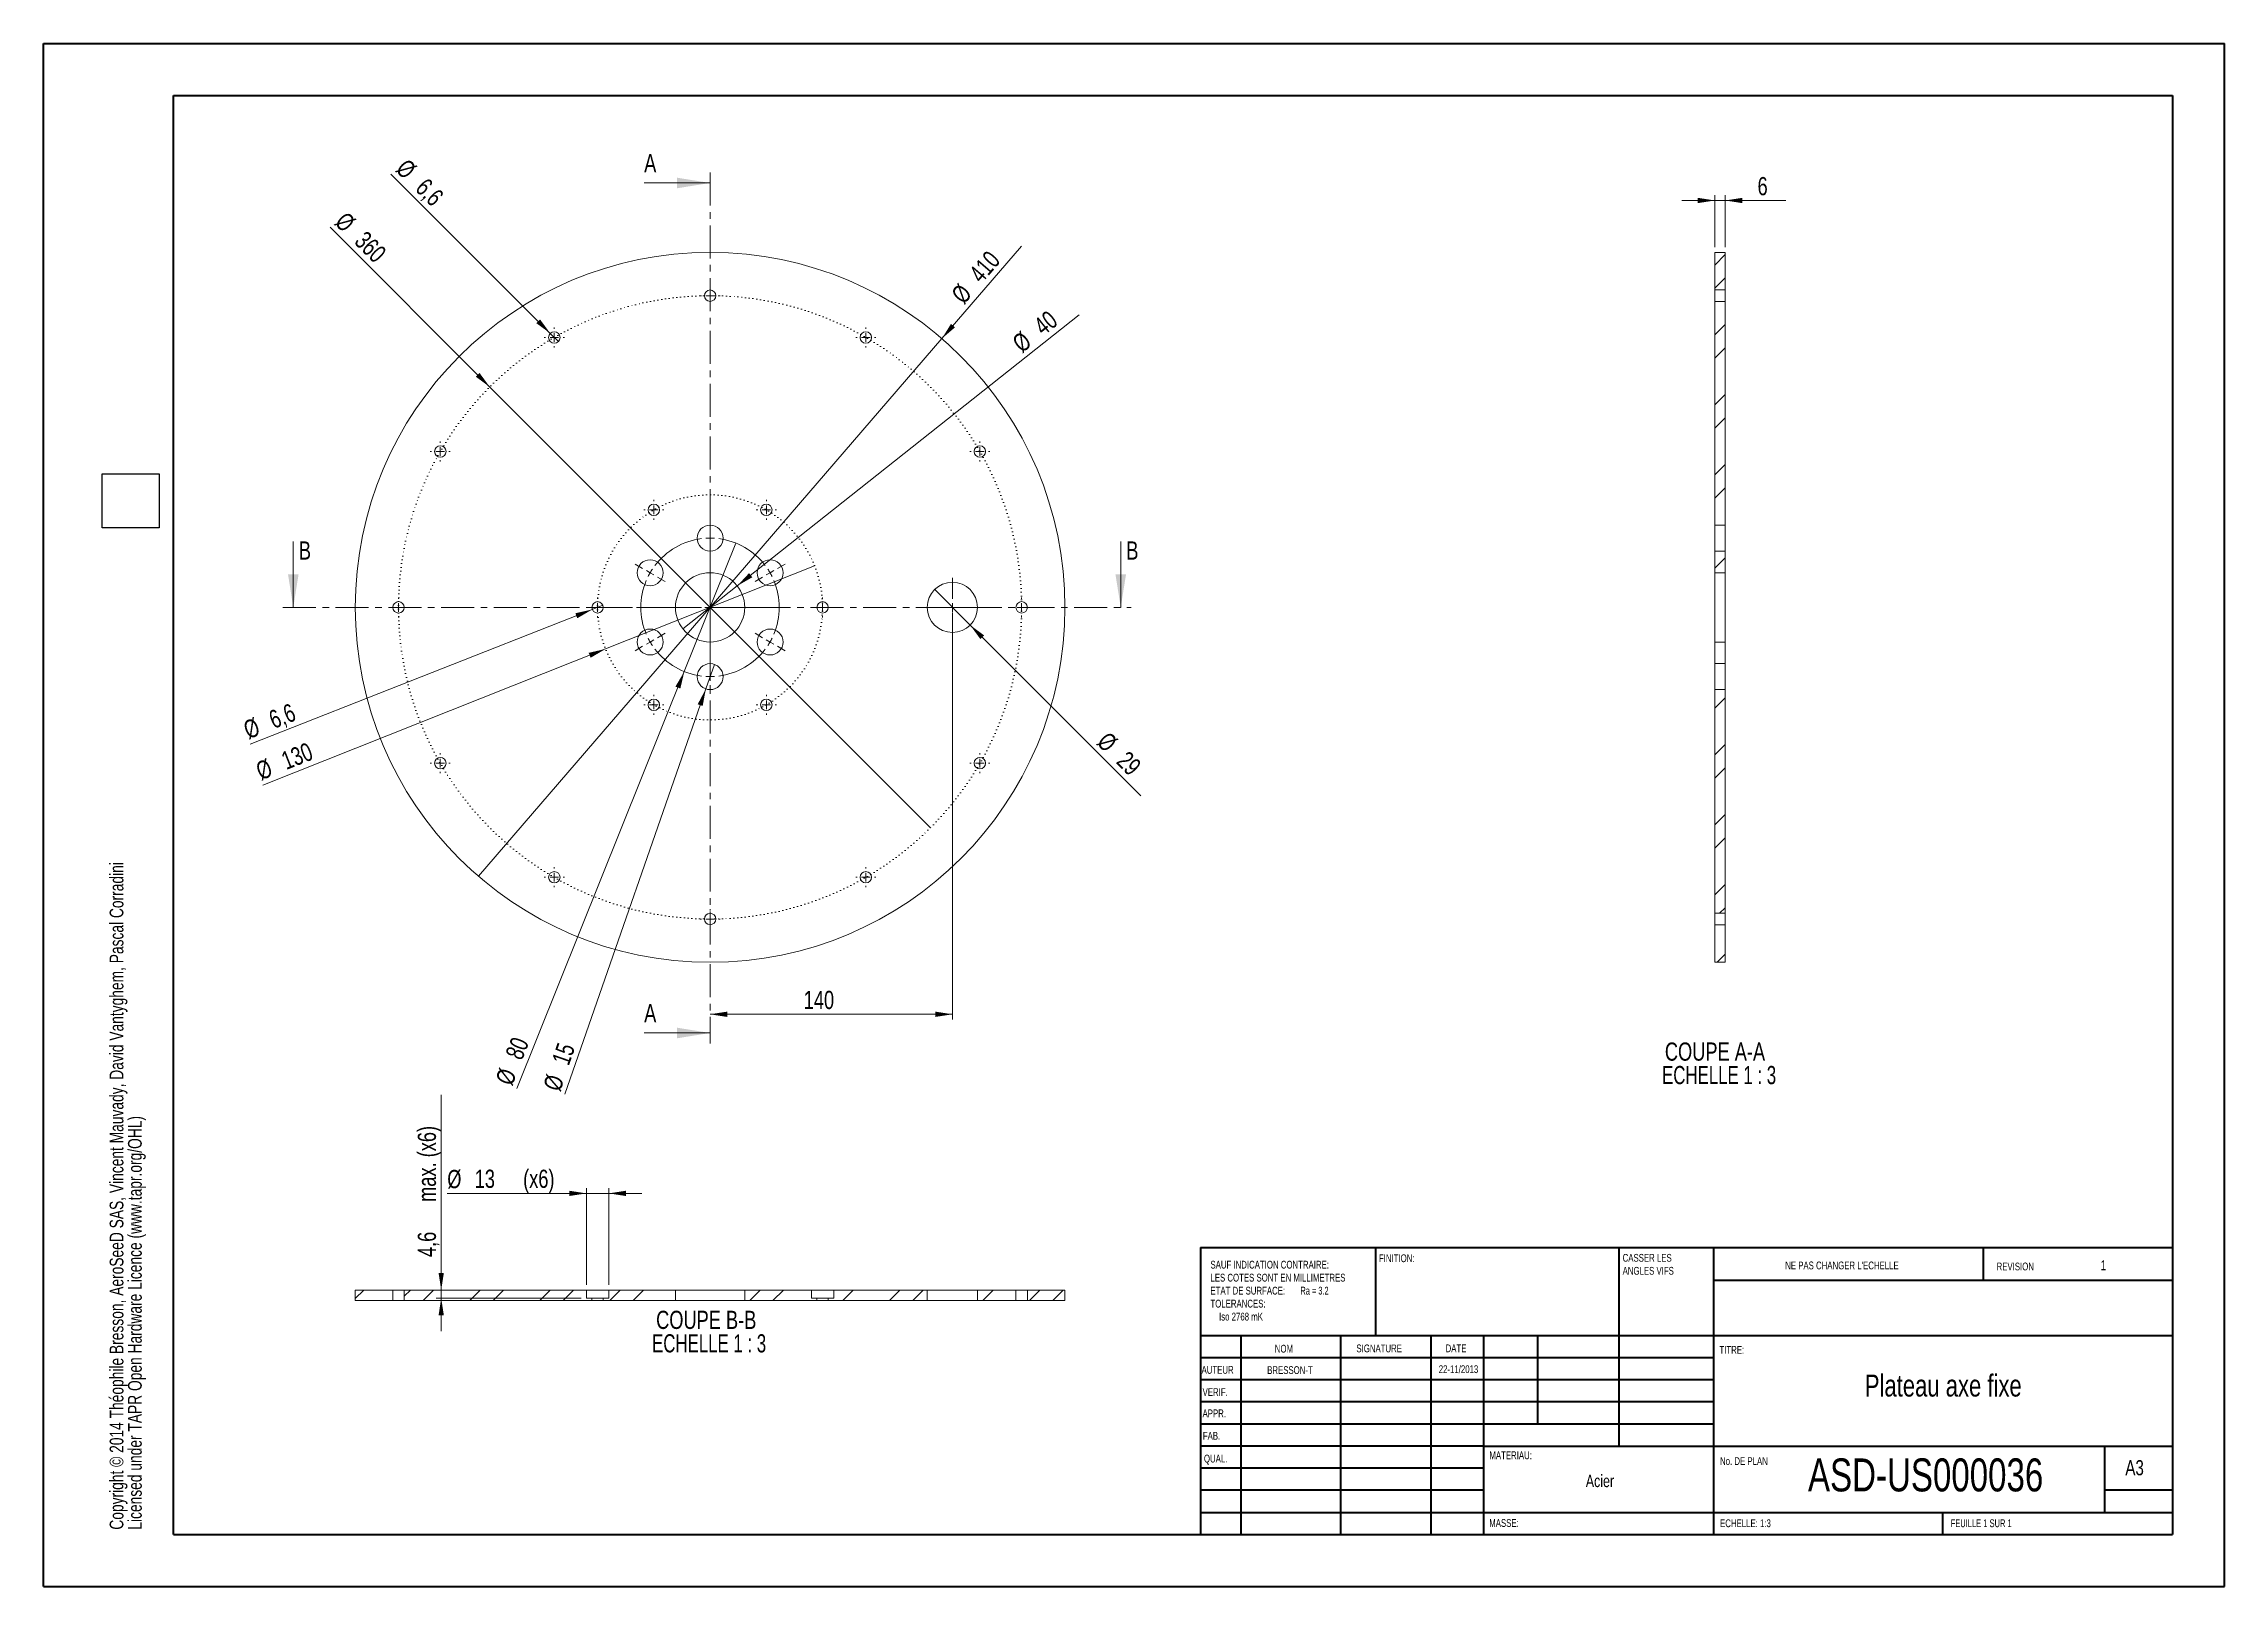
# Model space of a CAD drawing. Header units: millimetres. Extents: x 0 to 420, y 0 to 297.
import ezdxf

# ---------------------------------------------------------------- set-up
doc = ezdxf.new("R2010")
doc.units = ezdxf.units.MM
for name, pattern in [('CENTER', [10.16, 6.35, -1.27, 1.27, -1.27]), ('CENTERX2', [20.32, 12.7, -2.54, 2.54, -2.54]), ('DOT2', [0.635, 0, -0.635])]:
    doc.linetypes.add(name, pattern=pattern)
doc.styles.add('SLDTEXTSTYLE0', font='TXT', dxfattribs={"width": 0.75})
doc.styles.add('SLDTEXTSTYLE1', font='TXT', dxfattribs={"width": 0.7})
doc.styles.add('SLDTEXTSTYLE2', font='TXT', dxfattribs={"width": 0.6875})
doc.styles.add('SLDTEXTSTYLE3', font='TXT', dxfattribs={"width": 0.692308})
doc.dimstyles.new('SLDDIMSTYLE0', dxfattribs={"dimtxt": 3.5, "dimasz": 3.302, "dimexe": 0, "dimexo": 0.0625, "dimgap": 0.875, "dimtad": 1, "dimlfac": 3, "dimrnd": 1e-09, "dimzin": 12, "dimdsep": 46, "dimtxsty": 'SLDTEXTSTYLE0', "dimsah": 1, "dimcen": 0.09, "dimadec": 0, "dimazin": 3, "dimtfac": 1, "dimtofl": 0, "dimtmove": 0, "dimatfit": 3, "dimfxl": 1, "dimfrac": 2, "dimtolj": 1, "dimtzin": 12, "dimarcsym": 0})
doc.dimstyles.new('SLDDIMSTYLE1', dxfattribs={"dimtxt": 3.5, "dimasz": 3.302, "dimexe": 0, "dimexo": 0.0625, "dimgap": 0.875, "dimtad": 1, "dimlfac": 3, "dimrnd": 1e-09, "dimzin": 12, "dimdsep": 46, "dimtxsty": 'SLDTEXTSTYLE0', "dimblk1": 'NONE', "dimsah": 1, "dimcen": 0, "dimadec": 0, "dimazin": 3, "dimtfac": 1, "dimtmove": 0, "dimatfit": 3, "dimldrblk": 'NONE', "dimfxl": 1, "dimfrac": 2, "dimtolj": 1, "dimtzin": 12, "dimarcsym": 0})
doc.dimstyles.new('SLDDIMSTYLE2', dxfattribs={"dimtxt": 3.5, "dimasz": 3.302, "dimexe": 0, "dimexo": 0.0625, "dimgap": 0.875, "dimtad": 1, "dimlfac": 3, "dimrnd": 1e-09, "dimzin": 12, "dimdsep": 46, "dimtxsty": 'SLDTEXTSTYLE0', "dimblk1": 'NONE', "dimsah": 1, "dimcen": 0, "dimadec": 0, "dimazin": 3, "dimtfac": 1, "dimtmove": 0, "dimatfit": 3, "dimldrblk": 'NONE', "dimfxl": 1, "dimfrac": 2, "dimtolj": 1, "dimtzin": 12, "dimarcsym": 0})
doc.dimstyles.new('SLDDIMSTYLE3', dxfattribs={"dimtxt": 3.5, "dimasz": 3.302, "dimexe": 0, "dimexo": 0.0625, "dimgap": 0.875, "dimtad": 1, "dimlfac": 3, "dimrnd": 1e-09, "dimzin": 12, "dimdsep": 46, "dimtxsty": 'SLDTEXTSTYLE0', "dimsah": 1, "dimcen": 0.09, "dimadec": 0, "dimazin": 3, "dimtfac": 1, "dimtmove": 0, "dimatfit": 0, "dimfxl": 1, "dimfrac": 2, "dimtolj": 1, "dimtzin": 12, "dimarcsym": 0})
doc.dimstyles.new('SLDDIMSTYLE4', dxfattribs={"dimtxt": 3.5, "dimasz": 3.302, "dimexe": 0, "dimexo": 0.0625, "dimgap": 0.875, "dimtad": 1, "dimlfac": 3, "dimrnd": 1e-09, "dimzin": 12, "dimdsep": 46, "dimtxsty": 'SLDTEXTSTYLE0', "dimsah": 1, "dimcen": 0.09, "dimadec": 0, "dimazin": 3, "dimtfac": 1, "dimtmove": 0, "dimatfit": 0, "dimfxl": 1, "dimfrac": 2, "dimtolj": 1, "dimtzin": 12, "dimarcsym": 0})
picture_1 = doc.add_image_def('image1.bmp', size_in_pixel=(400, 420))

# ---------------------------------------------------------------- blocks, each defined once
blk = doc.blocks.new('SW_NOTE_0')
at = {"color": 0, "linetype": 'Continuous', "lineweight": 0, "char_height": 2.6458, "attachment_point": 1, "rotation": 90, "style": 'SLDTEXTSTYLE0'}
for s, insert in [('Copyright © 2014 Théophile Bresson, AeroSeeD SAS, Vincent Mauvady, David Vantyghem, Pascal Corradini', (-3.41, 0)), ('Licensed under TAPR Open Hardware Licence (www.tapr.org/OHL)', (0.12, 0))]:
    blk.add_mtext(s, dxfattribs=dict(at, insert=insert))
blk = doc.blocks.new('SW_NOTE_1')
at = {"color": 0, "linetype": 'Continuous', "lineweight": 0, "char_height": 1.5, "attachment_point": 1, "style": 'SLDTEXTSTYLE0'}
for s, insert in [('CASSER LES', (0, 1.93)), ('ANGLES VIFS', (0, -0.57))]:
    blk.add_mtext(s, dxfattribs=dict(at, insert=insert))
blk = doc.blocks.new('SW_NOTE_2')
at = {"color": 0, "linetype": 'Continuous', "lineweight": 0, "char_height": 1.5, "attachment_point": 1}
for s, insert, style in [('SAUF INDICATION CONTRAIRE:', (0, 1.93), 'SLDTEXTSTYLE0'), ('LES COTES SONT EN MILLIMETRES', (0, -0.57), 'SLDTEXTSTYLE0'), ('ETAT DE SURFACE:', (0, -3.07), 'SLDTEXTSTYLE0'), ('Ra = 3.2', (17.33, -3.07), 'SLDTEXTSTYLE2'), ('TOLERANCES:', (0, -5.57), 'SLDTEXTSTYLE0'), ('Iso 2768 mK', (1.66, -8.07), 'SLDTEXTSTYLE0')]:
    blk.add_mtext(s, dxfattribs=dict(at, insert=insert, style=style))
blk = doc.blocks.new('*D4')
at = {"color": 7, "linetype": 'Continuous', "lineweight": 0}
for p, q in [((175.11, 187.69), (175.11, 109.35)), ((175.11, 110.35), (128.44, 110.35))]:
    blk.add_line(p, q, dxfattribs=at)
for points in [[(128.44, 110.35), (131.74, 109.84), (131.74, 110.86)], [(175.11, 110.35), (171.8, 110.86), (171.8, 109.84)]]:
    blk.add_solid(points, dxfattribs=at)
at = {"color": 7, "linetype": 'Continuous', "lineweight": 0, "insert": (146.47, 114.86, 0.03), "char_height": 3.5, "attachment_point": 1, "style": 'SLDTEXTSTYLE0'}
blk.add_mtext('140', dxfattribs=at)
blk = doc.blocks.new('*D6')
at = {"color": 7, "linetype": 'Continuous', "lineweight": 0}
for q in [(55.24, 261.88), (170.87, 146.26)]:
    blk.add_line((86.01, 231.11), q, dxfattribs=at)
blk.add_solid([(86.01, 231.11), (84.04, 233.81), (83.32, 233.09)], dxfattribs=at)
at = {"color": 7, "linetype": 'Continuous', "lineweight": 0, "char_height": 3.5, "attachment_point": 1, "rotation": 315, "style": 'SLDTEXTSTYLE0'}
for s, insert in [('%%c', (58.43, 265.07, 0.03)), ('360', (62.2, 261.38, 0.03))]:
    blk.add_mtext(s, dxfattribs=dict(at, insert=insert))
blk = doc.blocks.new('_NONE')
blk = doc.blocks.new('*D7')
at = {"color": 7, "linetype": 'Continuous', "lineweight": 0}
for q in [(148.57, 196.69), (42.29, 154.43)]:
    blk.add_line((108.31, 180.68), q, dxfattribs=at)
blk.add_solid([(108.31, 180.68), (105.05, 179.93), (105.43, 178.99)], dxfattribs=at)
at = {"color": 7, "linetype": 'Continuous', "lineweight": 0, "char_height": 3.5, "attachment_point": 1, "rotation": 21.6871, "style": 'SLDTEXTSTYLE0'}
for s, insert in [('%%c', (40.63, 158.62, 0.03)), ('130', (45.51, 160.62, 0.03))]:
    blk.add_mtext(s, dxfattribs=dict(at, insert=insert))
blk = doc.blocks.new('*D8')
at = {"color": 7, "linetype": 'Continuous', "lineweight": 0}
for q in [(199.54, 245.02), (123.21, 184.55)]:
    blk.add_line((133.66, 192.83), q, dxfattribs=at)
blk.add_solid([(133.66, 192.83), (136.57, 194.48), (135.94, 195.27)], dxfattribs=at)
at = {"color": 7, "linetype": 'Continuous', "lineweight": 0, "char_height": 3.5, "attachment_point": 1, "rotation": 38.3878, "style": 'SLDTEXTSTYLE0'}
for s, insert in [('40', (190.43, 243.62, -0.97)), ('%%c', (186.32, 240.3, -0.97))]:
    blk.add_mtext(s, dxfattribs=dict(at, insert=insert))
blk = doc.blocks.new('*D9')
at = {"color": 7, "linetype": 'Continuous', "lineweight": 0}
for q in [(188.43, 258.24), (83.81, 136.94)]:
    blk.add_line((173.07, 240.43), q, dxfattribs=at)
blk.add_solid([(173.07, 240.43), (175.61, 242.6), (174.84, 243.27)], dxfattribs=at)
at = {"color": 7, "linetype": 'Continuous', "lineweight": 0, "char_height": 3.5, "attachment_point": 1, "rotation": 49.225, "style": 'SLDTEXTSTYLE0'}
for s, insert in [('410', (178.05, 253.19, -0.97)), ('%%c', (174.64, 249.16, -0.97))]:
    blk.add_mtext(s, dxfattribs=dict(at, insert=insert))
blk = doc.blocks.new('*D10')
at = {"color": 7, "linetype": 'Continuous', "lineweight": 0}
for q in [(171.69, 192.1), (211.41, 152.38)]:
    blk.add_line((178.52, 185.27), q, dxfattribs=at)
blk.add_solid([(178.52, 185.27), (180.5, 182.57), (181.22, 183.29)], dxfattribs=at)
at = {"color": 7, "linetype": 'Continuous', "lineweight": 0, "char_height": 3.5, "attachment_point": 1, "rotation": 315, "style": 'SLDTEXTSTYLE0'}
for s, insert in [('%%c', (205.2, 164.97, -0.97)), ('29', (208.97, 161.27, -0.97))]:
    blk.add_mtext(s, dxfattribs=dict(at, insert=insert))
blk = doc.blocks.new('*D11')
at = {"color": 7, "linetype": 'Continuous', "lineweight": 0}
for q in [(66.98, 272.1), (99.22, 239.87)]:
    blk.add_line((97.66, 241.43), q, dxfattribs=at)
blk.add_solid([(97.66, 241.43), (95.69, 244.12), (94.97, 243.4)], dxfattribs=at)
at = {"color": 7, "linetype": 'Continuous', "lineweight": 0, "char_height": 3.5, "attachment_point": 1, "rotation": 315, "style": 'SLDTEXTSTYLE0'}
for s, insert in [('%%c', (70.17, 275.29, -0.97)), ('6,6', (73.94, 271.59, -0.97))]:
    blk.add_mtext(s, dxfattribs=dict(at, insert=insert))
blk = doc.blocks.new('*D12')
at = {"color": 7, "linetype": 'Continuous', "lineweight": 0}
for q in [(107.8, 189.09), (39.88, 162.34)]:
    blk.add_line((105.75, 188.28), q, dxfattribs=at)
blk.add_solid([(105.75, 188.28), (102.49, 187.55), (102.86, 186.6)], dxfattribs=at)
at = {"color": 7, "linetype": 'Continuous', "lineweight": 0, "char_height": 3.5, "attachment_point": 1, "rotation": 21.4994, "style": 'SLDTEXTSTYLE0'}
for s, insert in [('6,6', (43.12, 168.52, -0.97)), ('%%c', (38.23, 166.53, -0.97))]:
    blk.add_mtext(s, dxfattribs=dict(at, insert=insert))
blk = doc.blocks.new('*D13')
at = {"color": 7, "linetype": 'Continuous', "lineweight": 0}
for q in [(129.26, 177.71), (100.47, 94.96)]:
    blk.add_line((127.62, 172.99), q, dxfattribs=at)
blk.add_solid([(127.62, 172.99), (126.05, 170.04), (127.01, 169.71)], dxfattribs=at)
at = {"color": 7, "linetype": 'Continuous', "lineweight": 0, "char_height": 3.5, "attachment_point": 1, "rotation": 70.8136, "style": 'SLDTEXTSTYLE0'}
for s, insert in [('15', (97.89, 101.45, -0.97)), ('%%c', (96.21, 96.45, -0.97))]:
    blk.add_mtext(s, dxfattribs=dict(at, insert=insert))
blk = doc.blocks.new('*D14')
at = {"color": 7, "linetype": 'Continuous', "lineweight": 0}
for q in [(133.41, 201.06), (91.19, 96.03)]:
    blk.add_line((123.47, 176.31), q, dxfattribs=at)
blk.add_solid([(123.47, 176.31), (121.76, 173.44), (122.71, 173.06)], dxfattribs=at)
at = {"color": 7, "linetype": 'Continuous', "lineweight": 0, "char_height": 3.5, "attachment_point": 1, "rotation": 68.0977, "style": 'SLDTEXTSTYLE0'}
for s, insert in [('80', (88.92, 102.63, -0.97)), ('%%c', (87, 97.72, -0.97))]:
    blk.add_mtext(s, dxfattribs=dict(at, insert=insert))
blk = doc.blocks.new('SW_CENTERMARKSYMBOL_0')
at = {"color": 0, "linetype": 'Continuous', "lineweight": 0}
for p, q in [((-1.67, 0), (-1.93, 0)), ((0, 0), (-0.83, 0)), ((0, 1.67), (0, 1.93)), ((0, 0), (0, 0.83)), ((0, 0), (0, -0.83)), ((0, 0), (0.83, 0)), ((1.67, 0), (1.93, 0)), ((0, -1.67), (0, -1.93))]:
    blk.add_line(p, q, dxfattribs=at)
blk = doc.blocks.new('SW_CENTERMARKSYMBOL_1')
at = {"color": 0, "linetype": 'Continuous', "lineweight": 0}
for p, q in [((-1.67, 0), (-1.93, 0)), ((0, 0), (-0.83, 0)), ((0, 1.67), (0, 1.93)), ((0, 0), (0, 0.83)), ((0, 0), (0, -0.83)), ((0, 0), (0.83, 0)), ((1.67, 0), (1.93, 0)), ((0, -1.67), (0, -1.93))]:
    blk.add_line(p, q, dxfattribs=at)
blk = doc.blocks.new('SW_CENTERMARKSYMBOL_2')
at = {"color": 0, "linetype": 'Continuous', "lineweight": 0}
for p, q in [((-1.67, 0), (-1.93, 0)), ((0, 0), (-0.83, 0)), ((0, 1.67), (0, 1.93)), ((0, 0), (0, 0.83)), ((0, 0), (0, -0.83)), ((0, 0), (0.83, 0)), ((1.67, 0), (1.93, 0)), ((0, -1.67), (0, -1.93))]:
    blk.add_line(p, q, dxfattribs=at)
blk = doc.blocks.new('SW_CENTERMARKSYMBOL_3')
at = {"color": 0, "linetype": 'Continuous', "lineweight": 0}
for p, q in [((-1.67, 0), (-1.93, 0)), ((0, 0), (-0.83, 0)), ((0, 1.67), (0, 1.93)), ((0, 0), (0, 0.83)), ((0, 0), (0, -0.83)), ((0, 0), (0.83, 0)), ((1.67, 0), (1.93, 0)), ((0, -1.67), (0, -1.93))]:
    blk.add_line(p, q, dxfattribs=at)
blk = doc.blocks.new('SW_CENTERMARKSYMBOL_4')
at = {"color": 0, "linetype": 'Continuous', "lineweight": 0}
for p, q in [((-1.67, 0), (-1.93, 0)), ((0, 0), (-0.83, 0)), ((0, 1.67), (0, 1.93)), ((0, 0), (0, 0.83)), ((0, 0), (0, -0.83)), ((0, 0), (0.83, 0)), ((1.67, 0), (1.93, 0)), ((0, -1.67), (0, -1.93))]:
    blk.add_line(p, q, dxfattribs=at)
blk = doc.blocks.new('SW_CENTERMARKSYMBOL_5')
at = {"color": 0, "linetype": 'Continuous', "lineweight": 0}
for p, q in [((-1.67, 0), (-1.93, 0)), ((0, 0), (-0.83, 0)), ((0, 1.67), (0, 1.93)), ((0, 0), (0, 0.83)), ((0, 0), (0, -0.83)), ((0, 0), (0.83, 0)), ((1.67, 0), (1.93, 0)), ((0, -1.67), (0, -1.93))]:
    blk.add_line(p, q, dxfattribs=at)
blk = doc.blocks.new('SW_CENTERMARKSYMBOL_6')
at = {"color": 0, "linetype": 'Continuous', "lineweight": 0}
for p, q in [((-1.67, 0), (-1.93, 0)), ((0, 0), (-0.83, 0)), ((0, 1.67), (0, 1.93)), ((0, 0), (0, 0.83)), ((0, 0), (0, -0.83)), ((0, 0), (0.83, 0)), ((1.67, 0), (1.93, 0)), ((0, -1.67), (0, -1.93))]:
    blk.add_line(p, q, dxfattribs=at)
blk = doc.blocks.new('SW_CENTERMARKSYMBOL_7')
at = {"color": 0, "linetype": 'Continuous', "lineweight": 0}
for p, q in [((-1.67, 0), (-1.93, 0)), ((0, 0), (-0.83, 0)), ((0, 1.67), (0, 1.93)), ((0, 0), (0, 0.83)), ((0, 0), (0, -0.83)), ((0, 0), (0.83, 0)), ((1.67, 0), (1.93, 0)), ((0, -1.67), (0, -1.93))]:
    blk.add_line(p, q, dxfattribs=at)
blk = doc.blocks.new('SW_CENTERMARKSYMBOL_8')
at = {"color": 0, "linetype": 'Continuous', "lineweight": 0}
for p, q in [((-1.67, 0), (-1.93, 0)), ((0, 0), (-0.83, 0)), ((0, 1.67), (0, 1.93)), ((0, 0), (0, 0.83)), ((0, 0), (0, -0.83)), ((0, 0), (0.83, 0)), ((1.67, 0), (1.93, 0)), ((0, -1.67), (0, -1.93))]:
    blk.add_line(p, q, dxfattribs=at)
blk = doc.blocks.new('SW_CENTERMARKSYMBOL_9')
at = {"color": 0, "linetype": 'Continuous', "lineweight": 0}
for p, q in [((-1.67, 0), (-1.93, 0)), ((0, 0), (-0.83, 0)), ((0, 1.67), (0, 1.93)), ((0, 0), (0, 0.83)), ((0, 0), (0, -0.83)), ((0, 0), (0.83, 0)), ((1.67, 0), (1.93, 0)), ((0, -1.67), (0, -1.93))]:
    blk.add_line(p, q, dxfattribs=at)
blk = doc.blocks.new('SW_CENTERMARKSYMBOL_10')
at = {"color": 0, "linetype": 'Continuous', "lineweight": 0}
for p, q in [((-1.67, 0), (-1.93, 0)), ((0, 0), (-0.83, 0)), ((0, 1.67), (0, 1.93)), ((0, 0), (0, 0.83)), ((0, 0), (0, -0.83)), ((0, 0), (0.83, 0)), ((1.67, 0), (1.93, 0)), ((0, -1.67), (0, -1.93))]:
    blk.add_line(p, q, dxfattribs=at)
blk = doc.blocks.new('SW_CENTERMARKSYMBOL_11')
at = {"color": 0, "linetype": 'Continuous', "lineweight": 0}
for p, q in [((-1.67, 0), (-1.93, 0)), ((0, 0), (-0.83, 0)), ((0, 1.67), (0, 1.93)), ((0, 0), (0, 0.83)), ((0, 0), (0, -0.83)), ((0, 0), (0.83, 0)), ((1.67, 0), (1.93, 0)), ((0, -1.67), (0, -1.93))]:
    blk.add_line(p, q, dxfattribs=at)
blk = doc.blocks.new('SW_CENTERMARKSYMBOL_12')
at = {"color": 0, "linetype": 'Continuous', "lineweight": 0}
for p, q in [((-1.67, 0), (-1.93, 0)), ((0, 0), (-0.83, 0)), ((0, 1.67), (0, 1.93)), ((0, 0), (0, 0.83)), ((0, 0), (0, -0.83)), ((0, 0), (0.83, 0)), ((1.67, 0), (1.93, 0)), ((0, -1.67), (0, -1.93))]:
    blk.add_line(p, q, dxfattribs=at)
blk = doc.blocks.new('SW_CENTERMARKSYMBOL_13')
at = {"color": 0, "linetype": 'Continuous', "lineweight": 0}
for p, q in [((-1.67, 0), (-1.93, 0)), ((0, 0), (-0.83, 0)), ((0, 1.67), (0, 1.93)), ((0, 0), (0, 0.83)), ((0, 0), (0, -0.83)), ((0, 0), (0.83, 0)), ((1.67, 0), (1.93, 0)), ((0, -1.67), (0, -1.93))]:
    blk.add_line(p, q, dxfattribs=at)
blk = doc.blocks.new('SW_CENTERMARKSYMBOL_14')
at = {"color": 0, "linetype": 'Continuous', "lineweight": 0}
for p, q in [((-1.67, 0), (-1.93, 0)), ((0, 0), (-0.83, 0)), ((0, 1.67), (0, 1.93)), ((0, 0), (0, 0.83)), ((0, 0), (0, -0.83)), ((0, 0), (0.83, 0)), ((1.67, 0), (1.93, 0)), ((0, -1.67), (0, -1.93))]:
    blk.add_line(p, q, dxfattribs=at)
blk = doc.blocks.new('SW_CENTERMARKSYMBOL_15')
at = {"color": 0, "linetype": 'Continuous', "lineweight": 0}
for p, q in [((-1.67, 0), (-1.93, 0)), ((0, 0), (-0.83, 0)), ((0, 1.67), (0, 1.93)), ((0, 0), (0, 0.83)), ((0, 0), (0, -0.83)), ((0, 0), (0.83, 0)), ((1.67, 0), (1.93, 0)), ((0, -1.67), (0, -1.93))]:
    blk.add_line(p, q, dxfattribs=at)
blk = doc.blocks.new('SW_CENTERMARKSYMBOL_16')
at = {"color": 0, "linetype": 'Continuous', "lineweight": 0}
for p, q in [((-1.67, 0), (-1.93, 0)), ((0, 0), (-0.83, 0)), ((0, 1.67), (0, 1.93)), ((0, 0), (0, 0.83)), ((0, 0), (0, -0.83)), ((0, 0), (0.83, 0)), ((1.67, 0), (1.93, 0)), ((0, -1.67), (0, -1.93))]:
    blk.add_line(p, q, dxfattribs=at)
blk = doc.blocks.new('SW_CENTERMARKSYMBOL_17')
at = {"color": 0, "linetype": 'Continuous', "lineweight": 0}
for p, q in [((-1.67, 0), (-1.93, 0)), ((0, 0), (-0.83, 0)), ((0, 1.67), (0, 1.93)), ((0, 0), (0, 0.83)), ((0, 0), (0, -0.83)), ((0, 0), (0.83, 0)), ((1.67, 0), (1.93, 0)), ((0, -1.67), (0, -1.93))]:
    blk.add_line(p, q, dxfattribs=at)
blk = doc.blocks.new('SW_CENTERMARKSYMBOL_18')
at = {"color": 0, "linetype": 'Continuous', "lineweight": 0}
for p, q in [((0, 1.67), (0, 5.67)), ((-1.67, 0), (-5.67, 0)), ((0, 0), (-0.83, 0)), ((0, 0), (0, 0.83)), ((0, 0), (0, -0.83)), ((0, 0), (0.83, 0)), ((1.67, 0), (5.67, 0)), ((0, -1.67), (0, -5.67))]:
    blk.add_line(p, q, dxfattribs=at)
blk = doc.blocks.new('SW_CENTERMARKSYMBOL_19')
at = {"color": 0, "linetype": 'Continuous', "lineweight": 0}
for p, q in [((-11.55, 21.67), (-11.55, 23.33)), ((-11.55, 8.33), (-11.55, 20.83)), ((-11.55, 20), (-11.55, 20.83)), ((-11.55, 20), (-11.55, 19.17)), ((-11.55, 18.33), (-11.55, 16.67)), ((-24.54, 14.17), (-25.98, 15)), ((-23.09, 13.33), (-23.82, 13.75)), ((-23.09, 13.33), (-22.37, 12.92)), ((0, 13.33), (-0.72, 12.92)), ((0, 13.33), (0.72, 13.75)), ((1.44, 14.17), (2.89, 15)), ((-21.65, 12.5), (-20.21, 11.67)), ((-1.44, 12.5), (-2.89, 11.67)), ((-13.21, 6.67), (-25.71, 6.67)), ((-11.55, 6.67), (-12.38, 6.67)), ((-11.55, 6.67), (-11.55, 7.5)), ((-11.55, 6.67), (-11.55, 5.83)), ((-11.55, 6.67), (-10.71, 6.67)), ((-11.55, 5), (-11.55, -7.5)), ((-9.88, 6.67), (2.62, 6.67)), ((-23.09, 0), (-23.82, -0.42)), ((-23.09, 0), (-22.37, 0.42)), ((-21.65, 0.83), (-20.21, 1.67)), ((-1.44, 0.83), (-2.89, 1.67)), ((0, 0), (-0.72, 0.42)), ((0, 0), (0.72, -0.42)), ((-24.54, -0.83), (-25.98, -1.67)), ((-11.55, -5), (-11.55, -3.33)), ((1.44, -0.83), (2.89, -1.67)), ((-11.55, -6.67), (-11.55, -5.83)), ((-11.55, -6.67), (-11.55, -7.5)), ((-11.55, -8.33), (-11.55, -10))]:
    blk.add_line(p, q, dxfattribs=at)
at = {"color": 0, "linetype": 'CENTERX2', "lineweight": 0}
for start, end in [(97.162, 142.838), (37.162, 82.838), (157.162, 202.838), (337.162, 22.838), (217.162, 262.838), (277.162, 322.838)]:
    blk.add_arc((-11.55, 6.67), 13.33, start, end, dxfattribs=at)
at = {"color": 0, "linetype": 'Continuous', "lineweight": 0}
for start, end in [(90, 93.581), (86.419, 90), (150, 153.581), (146.419, 150), (30, 33.581), (26.419, 30), (206.419, 210), (210, 213.581), (326.419, 330), (330, 333.581), (266.419, 270), (270, 273.581)]:
    blk.add_arc((-11.55, 6.67), 13.33, start, end, dxfattribs=at)
blk = doc.blocks.new('*D35')
at = {"color": 7, "linetype": 'Continuous', "lineweight": 0}
for p, q in [((321.95, 267.02), (315.6, 267.02)), ((321.95, 258.02), (321.95, 268.02)), ((321.95, 267.02), (323.95, 267.02)), ((323.95, 258.02), (323.95, 268.02)), ((323.95, 267.02), (335.6, 267.02))]:
    blk.add_line(p, q, dxfattribs=at)
for points in [[(321.95, 267.02), (318.65, 267.53), (318.65, 266.51)], [(323.95, 267.02), (327.25, 266.51), (327.25, 267.53)]]:
    blk.add_solid(points, dxfattribs=at)
at = {"color": 7, "linetype": 'Continuous', "lineweight": 0, "insert": (330.17, 271.53, 34.2), "char_height": 3.5, "attachment_point": 1, "style": 'SLDTEXTSTYLE0'}
blk.add_mtext('6', dxfattribs=at)
blk = doc.blocks.new('SW_NOTE_3')
at = {"color": 0, "linetype": 'Continuous', "lineweight": 0, "char_height": 3.5, "attachment_point": 2}
for s, insert, style in [('COUPE A-A', (12.63, 4.51), 'SLDTEXTSTYLE0'), ('ECHELLE 1 : 3', (13.42, -0.01), 'SLDTEXTSTYLE3')]:
    blk.add_mtext(s, dxfattribs=dict(at, insert=insert, style=style))
blk = doc.blocks.new('*D37')
at = {"color": 7, "linetype": 'Continuous', "lineweight": 0}
for p, q in [((104.61, 75.87), (77.82, 75.87)), ((104.61, 58.24), (104.61, 76.87)), ((104.61, 75.87), (108.94, 75.87)), ((108.94, 58.24), (108.94, 76.87)), ((108.94, 75.87), (115.29, 75.87))]:
    blk.add_line(p, q, dxfattribs=at)
for points in [[(104.61, 75.87), (101.3, 76.38), (101.3, 75.36)], [(108.94, 75.87), (112.24, 75.36), (112.24, 76.38)]]:
    blk.add_solid(points, dxfattribs=at)
at = {"color": 7, "linetype": 'Continuous', "lineweight": 0, "char_height": 3.5, "attachment_point": 1, "style": 'SLDTEXTSTYLE0'}
for s, insert in [('%%c', (77.82, 80.38, 34.2)), ('13', (83.1, 80.43, 34.2)), ('(x6)', (92.43, 80.43, 34.2))]:
    blk.add_mtext(s, dxfattribs=dict(at, insert=insert))
blk = doc.blocks.new('*D38')
at = {"color": 7, "linetype": 'Continuous', "lineweight": 0}
for p, q in [((76.65, 57.24), (76.65, 94.87)), ((103.61, 55.71), (75.65, 55.71)), ((76.65, 57.24), (76.65, 55.71)), ((76.65, 55.71), (76.65, 49.36))]:
    blk.add_line(p, q, dxfattribs=at)
for points in [[(76.65, 57.24), (77.16, 60.54), (76.15, 60.54)], [(76.65, 55.71), (76.15, 52.4), (77.16, 52.4)]]:
    blk.add_solid(points, dxfattribs=at)
at = {"color": 7, "linetype": 'Continuous', "lineweight": 0, "char_height": 3.5, "attachment_point": 1, "rotation": 90, "style": 'SLDTEXTSTYLE0'}
for s, insert in [('max. (x6)', (72.14, 74.23, 34.2)), ('4,6', (72.14, 63.61, 34.2))]:
    blk.add_mtext(s, dxfattribs=dict(at, insert=insert))
blk = doc.blocks.new('SW_NOTE_4')
at = {"color": 0, "linetype": 'Continuous', "lineweight": 0, "char_height": 3.5, "attachment_point": 2}
for s, insert, style in [('COUPE B-B', (12.09, 4.51), 'SLDTEXTSTYLE0'), ('ECHELLE 1 : 3', (12.64, -0.01), 'SLDTEXTSTYLE3')]:
    blk.add_mtext(s, dxfattribs=dict(at, insert=insert, style=style))

msp = doc.modelspace()

# ---------------------------------------------------------------- hatches: boundary and pattern name
at = {"linetype": 'Continuous', "lineweight": 0}
h = msp.add_hatch(dxfattribs=at)
h.set_pattern_fill('ANSI32', style=0)
h.paths.add_polyline_path([(323.9486, 257.0193), (321.9486, 257.0193), (321.9486, 249.7859), (323.9486, 249.7859)], flags=0)
h = msp.add_hatch(dxfattribs=at)
h.set_pattern_fill('ANSI32', style=0)
h.paths.add_polyline_path([(323.9486, 247.5859), (321.9486, 247.5859), (321.9486, 204.5193), (323.9486, 204.5193)], flags=0)
h = msp.add_hatch(dxfattribs=at)
h.set_pattern_fill('ANSI32', style=0)
h.paths.add_polyline_path([(321.9486, 199.5193), (321.9486, 195.3526), (323.9486, 195.3526), (323.9486, 199.5193)], flags=0)
h = msp.add_hatch(dxfattribs=at)
h.set_pattern_fill('ANSI32', style=0)
h.paths.add_polyline_path([(323.9486, 177.8526), (323.9486, 182.0193), (321.9486, 182.0193), (321.9486, 177.8526)], flags=0)
h = msp.add_hatch(dxfattribs=at)
h.set_pattern_fill('ANSI32', style=0)
h.paths.add_polyline_path([(321.9486, 129.7859), (323.9486, 129.7859), (323.9486, 172.8526), (321.9486, 172.8526)], flags=0)
h = msp.add_hatch(dxfattribs=at)
h.set_pattern_fill('ANSI32', style=0)
h.paths.add_polyline_path([(321.9486, 120.3526), (323.9486, 120.3526), (323.9486, 127.5859), (321.9486, 127.5859)], flags=0)
h = msp.add_hatch(dxfattribs=at)
h.set_pattern_fill('ANSI32', style=0)
h.paths.add_polyline_path([(67.3392, 57.2388), (60.1059, 57.2388), (60.1059, 55.2388), (67.3392, 55.2388)], flags=0)
h = msp.add_hatch(dxfattribs=at)
h.set_pattern_fill('ANSI32', style=0)
h.paths.add_polyline_path([(104.6059, 57.2388), (69.5392, 57.2388), (69.5392, 55.2388), (105.6726, 55.2388), (105.6726, 55.7055), (104.6059, 55.7055)], flags=0)
h = msp.add_hatch(dxfattribs=at)
h.set_pattern_fill('ANSI32', style=0)
h.paths.add_polyline_path([(121.7726, 55.2388), (121.7726, 57.2388), (108.9392, 57.2388), (108.9392, 55.7055), (107.8726, 55.7055), (107.8726, 55.2388)], flags=0)
h = msp.add_hatch(dxfattribs=at)
h.set_pattern_fill('ANSI32', style=0)
h.paths.add_polyline_path([(135.1059, 57.2388), (135.1059, 55.2388), (149.0059, 55.2388), (149.0059, 55.7055), (147.9392, 55.7055), (147.9392, 57.2388)], flags=0)
h = msp.add_hatch(dxfattribs=at)
h.set_pattern_fill('ANSI32', style=0)
h.paths.add_polyline_path([(152.2726, 55.7055), (151.2059, 55.7055), (151.2059, 55.2388), (170.2726, 55.2388), (170.2726, 57.2388), (152.2726, 57.2388)], flags=0)
h = msp.add_hatch(dxfattribs=at)
h.set_pattern_fill('ANSI32', style=0)
h.paths.add_polyline_path([(179.9392, 55.2388), (187.3392, 55.2388), (187.3392, 57.2388), (179.9392, 57.2388)], flags=0)
h = msp.add_hatch(dxfattribs=at)
h.set_pattern_fill('ANSI32', style=0)
h.paths.add_polyline_path([(189.5392, 55.2388), (196.7726, 55.2388), (196.7726, 57.2388), (189.5392, 57.2388)], flags=0)

# ---------------------------------------------------------------- linework, layer by layer
at = {"color": 7, "linetype": 'Continuous', "lineweight": 40}
for p, q in [((0.0788, 0.2148), (0.0788, 297.2148)), ((0.0788, 297.2148), (420.0788, 297.2148)), ((420.0788, 0.2148), (420.0788, 297.2148)), ((25.0788, 10.2148), (25.0788, 287.2148)), ((25.0788, 287.2148), (410.0788, 287.2148)), ((410.0788, 287.2148), (410.0788, 10.2148)), ((222.8788, 65.4648), (410.0788, 65.4648)), ((222.8788, 65.4648), (222.8788, 10.2148)), ((256.6788, 48.4648), (256.6788, 65.4648)), ((303.4788, 65.4648), (303.4788, 27.2148)), ((321.6788, 65.4648), (321.6788, 10.2148)), ((373.6788, 59.0898), (373.6788, 65.4648)), ((410.0788, 59.0898), (321.6788, 59.0898)), ((410.0788, 48.4648), (222.8788, 48.4648)), ((230.6788, 48.4648), (230.6788, 10.2148)), ((249.8698, 48.4648), (249.8698, 10.2148)), ((267.2778, 48.4648), (267.2778, 10.2148)), ((277.4788, 10.2148), (277.4788, 48.4648)), ((287.8788, 31.4648), (287.8788, 48.4648)), ((321.6788, 44.2148), (222.8788, 44.2148)), ((321.6788, 39.9648), (222.8788, 39.9648)), ((321.6788, 35.7148), (222.8788, 35.7148)), ((321.6788, 31.4648), (222.8788, 31.4648)), ((277.4788, 27.2148), (222.8788, 27.2148)), ((277.4788, 27.2148), (410.0788, 27.2148)), ((397.0788, 14.4648), (397.0788, 27.2148)), ((277.4788, 22.9647), (222.8788, 22.9647)), ((277.4788, 18.7148), (222.8788, 18.7148)), ((410.0788, 18.7148), (397.0788, 18.7148)), ((222.8788, 14.4648), (410.0788, 14.4648)), ((365.8788, 10.2148), (365.8788, 14.4648)), ((25.0788, 10.2148), (410.0788, 10.2148)), ((0.0788, 0.2148), (420.0788, 0.2148))]:
    msp.add_line(p, q, dxfattribs=at)
at = {"color": 7, "linetype": 'Continuous', "lineweight": 0}
for p, q in [((115.7392, 270.3868), (128.4392, 270.3868)), ((48.1651, 201.3859), (48.1651, 188.6859)), ((207.5244, 201.3859), (207.5244, 188.6859)), ((115.7392, 106.7473), (128.4392, 106.7473))]:
    msp.add_line(p, q, dxfattribs=at)
at = {"color": 7, "linetype": 'CENTER', "lineweight": 0}
for p, q in [((128.4392, 272.3868), (128.4392, 104.7473)), ((46.1651, 188.6859), (209.5244, 188.6859))]:
    msp.add_line(p, q, dxfattribs=at)
at = {"color": 7, "linetype": 'Continuous', "lineweight": 15}
for p, q in [((321.9486, 257.0193), (323.9486, 257.0193)), ((321.9486, 249.7859), (321.9486, 257.0193)), ((323.9486, 249.7859), (323.9486, 257.0193)), ((321.9486, 247.5859), (321.9486, 249.7859)), ((323.9486, 249.7859), (321.9486, 249.7859)), ((323.9486, 247.5859), (323.9486, 249.7859)), ((321.9486, 247.5859), (323.9486, 247.5859)), ((321.9486, 204.5193), (321.9486, 247.5859)), ((323.9486, 204.5193), (323.9486, 247.5859)), ((323.9486, 204.5193), (321.9486, 204.5193)), ((321.9486, 199.5193), (321.9486, 204.5193)), ((323.9486, 199.5193), (323.9486, 204.5193)), ((321.9486, 199.5193), (323.9486, 199.5193)), ((321.9486, 195.3526), (321.9486, 199.5193)), ((323.9486, 195.3526), (323.9486, 199.5193)), ((321.9486, 195.3526), (323.9486, 195.3526)), ((321.9486, 182.0193), (321.9486, 195.3526)), ((323.9486, 182.0193), (323.9486, 195.3526)), ((323.9486, 182.0193), (321.9486, 182.0193)), ((321.9486, 177.8526), (321.9486, 182.0193)), ((323.9486, 177.8526), (323.9486, 182.0193)), ((323.9486, 177.8526), (321.9486, 177.8526)), ((321.9486, 172.8526), (321.9486, 177.8526)), ((323.9486, 172.8526), (323.9486, 177.8526)), ((321.9486, 172.8526), (323.9486, 172.8526)), ((321.9486, 129.7859), (321.9486, 172.8526)), ((323.9486, 129.7859), (323.9486, 172.8526)), ((323.9486, 129.7859), (321.9486, 129.7859)), ((321.9486, 127.5859), (321.9486, 129.7859)), ((321.9486, 127.5859), (323.9486, 127.5859)), ((321.9486, 120.3526), (321.9486, 127.5859)), ((323.9486, 127.5859), (323.9486, 129.7859)), ((323.9486, 120.3526), (323.9486, 127.5859)), ((323.9486, 120.3526), (321.9486, 120.3526)), ((60.1059, 57.2388), (60.1059, 55.2388)), ((67.3392, 57.2388), (60.1059, 57.2388)), ((67.3392, 55.2388), (60.1059, 55.2388)), ((67.3392, 55.2388), (67.3392, 57.2388)), ((67.3392, 57.2388), (69.5392, 57.2388)), ((67.3392, 55.2388), (69.5392, 55.2388)), ((69.5392, 57.2388), (69.5392, 55.2388)), ((104.6059, 57.2388), (69.5392, 57.2388)), ((105.6726, 55.2388), (69.5392, 55.2388)), ((104.6059, 55.7055), (104.6059, 57.2388)), ((108.9392, 57.2388), (104.6059, 57.2388)), ((105.6726, 55.7055), (104.6059, 55.7055)), ((105.6726, 55.2388), (105.6726, 55.7055)), ((107.8726, 55.7055), (105.6726, 55.7055)), ((107.8726, 55.2388), (105.6726, 55.2388)), ((107.8726, 55.7055), (107.8726, 55.2388)), ((108.9392, 55.7055), (107.8726, 55.7055)), ((121.7726, 55.2388), (107.8726, 55.2388)), ((108.9392, 57.2388), (108.9392, 55.7055)), ((121.7726, 57.2388), (108.9392, 57.2388)), ((121.7726, 57.2388), (121.7726, 55.2388)), ((121.7726, 57.2388), (135.1059, 57.2388)), ((121.7726, 55.2388), (135.1059, 55.2388)), ((135.1059, 55.2388), (135.1059, 57.2388)), ((147.9392, 57.2388), (135.1059, 57.2388)), ((149.0059, 55.2388), (135.1059, 55.2388)), ((147.9392, 55.7055), (147.9392, 57.2388)), ((152.2726, 57.2388), (147.9392, 57.2388)), ((149.0059, 55.7055), (147.9392, 55.7055)), ((149.0059, 55.2388), (149.0059, 55.7055)), ((151.2059, 55.7055), (149.0059, 55.7055)), ((151.2059, 55.2388), (149.0059, 55.2388)), ((151.2059, 55.7055), (151.2059, 55.2388)), ((152.2726, 55.7055), (151.2059, 55.7055)), ((170.2726, 55.2388), (151.2059, 55.2388)), ((152.2726, 57.2388), (152.2726, 55.7055)), ((170.2726, 57.2388), (152.2726, 57.2388)), ((170.2726, 55.2388), (170.2726, 57.2388)), ((170.2726, 57.2388), (179.9392, 57.2388)), ((170.2726, 55.2388), (179.9392, 55.2388)), ((179.9392, 57.2388), (179.9392, 55.2388)), ((187.3392, 57.2388), (179.9392, 57.2388)), ((187.3392, 55.2388), (179.9392, 55.2388)), ((187.3392, 55.2388), (187.3392, 57.2388)), ((187.3392, 57.2388), (189.5392, 57.2388)), ((187.3392, 55.2388), (189.5392, 55.2388)), ((189.5392, 57.2388), (189.5392, 55.2388)), ((196.7726, 57.2388), (189.5392, 57.2388)), ((196.7726, 55.2388), (189.5392, 55.2388)), ((196.7726, 55.2388), (196.7726, 57.2388))]:
    msp.add_line(p, q, dxfattribs=at)
for centre, radius in [((128.4392, 188.6859), 68.3333), ((128.4392, 248.6859), 1.1), ((98.4392, 240.6474), 1.1), ((158.4392, 240.6474), 1.1), ((76.4777, 218.6859), 1.1), ((180.4008, 218.6859), 1.1), ((117.6059, 207.4498), 1.1), ((139.2726, 207.4498), 1.1), ((128.4392, 202.0193), 2.5), ((116.8922, 195.3526), 2.5), ((139.9862, 195.3526), 2.5), ((128.4392, 188.6859), 6.6667), ((175.1059, 188.6859), 4.8333), ((68.4392, 188.6859), 1.1), ((106.7726, 188.6859), 1.1), ((150.1059, 188.6859), 1.1), ((188.4392, 188.6859), 1.1), ((116.8922, 182.0193), 2.5), ((139.9862, 182.0193), 2.5), ((128.4392, 175.3526), 2.5), ((117.6059, 169.922), 1.1), ((139.2726, 169.922), 1.1), ((76.4777, 158.6859), 1.1), ((180.4008, 158.6859), 1.1), ((98.4392, 136.7244), 1.1), ((158.4392, 136.7244), 1.1), ((128.4392, 128.6859), 1.1)]:
    msp.add_circle(centre, radius, dxfattribs=at)
at = {"color": 7, "linetype": 'DOT2', "lineweight": 0}
for radius in [60, 21.6667]:
    msp.add_circle((128.4392, 188.6859), radius, dxfattribs=at)
at = {"color": 7, "linetype": 'Continuous', "lineweight": 0}
for points in [[(128.4392, 270.3868), (122.0892, 271.4028), (122.0892, 269.3708)], [(48.1651, 188.6859), (49.1811, 195.0359), (47.1491, 195.0359)], [(207.5244, 188.6859), (208.5404, 195.0359), (206.5084, 195.0359)], [(128.4392, 106.7473), (122.0892, 107.7633), (122.0892, 105.7313)]]:
    msp.add_solid(points, dxfattribs=at)

# ---------------------------------------------------------------- block references
for name, p in [('SW_CENTERMARKSYMBOL_2', (128.4392, 248.6859)), ('SW_CENTERMARKSYMBOL_3', (98.4392, 240.6474)), ('SW_CENTERMARKSYMBOL_1', (158.4392, 240.6474)), ('SW_CENTERMARKSYMBOL_4', (76.4777, 218.6859)), ('SW_CENTERMARKSYMBOL_0', (180.4008, 218.6859)), ('SW_CENTERMARKSYMBOL_15', (117.6059, 207.4498)), ('SW_CENTERMARKSYMBOL_16', (139.2726, 207.4498)), ('SW_CENTERMARKSYMBOL_19', (139.9862, 182.0193)), ('SW_CENTERMARKSYMBOL_18', (175.1059, 188.6859)), ('SW_CENTERMARKSYMBOL_5', (68.4392, 188.6859)), ('SW_CENTERMARKSYMBOL_14', (106.7726, 188.6859)), ('SW_CENTERMARKSYMBOL_17', (150.1059, 188.6859)), ('SW_CENTERMARKSYMBOL_11', (188.4392, 188.6859)), ('SW_CENTERMARKSYMBOL_13', (117.6059, 169.922)), ('SW_CENTERMARKSYMBOL_12', (139.2726, 169.922)), ('SW_CENTERMARKSYMBOL_6', (76.4777, 158.6859)), ('SW_CENTERMARKSYMBOL_10', (180.4008, 158.6859)), ('SW_NOTE_0', (16.2073, 11.1294)), ('SW_CENTERMARKSYMBOL_7', (98.4392, 136.7244)), ('SW_CENTERMARKSYMBOL_9', (158.4392, 136.7244)), ('SW_CENTERMARKSYMBOL_8', (128.4392, 128.6859)), ('SW_NOTE_3', (309.3448, 100.4102)), ('SW_NOTE_1', (304.1881, 62.2843)), ('SW_NOTE_2', (224.8035, 60.9657)), ('SW_NOTE_4', (115.6083, 48.7631))]:
    msp.add_blockref(name, p, dxfattribs=at)

# ---------------------------------------------------------------- texts
at = {"color": 7, "linetype": 'Continuous', "char_height": 3.5, "attachment_point": 1, "style": 'SLDTEXTSTYLE0'}
for s, insert in [('A', (115.7392, 275.9438)), ('B', (49.2361, 201.3859)), ('B', (208.5954, 201.3859)), ('A', (115.7392, 112.3044))]:
    msp.add_mtext(s, dxfattribs=dict(at, insert=insert))
at = {"color": 7, "linetype": 'Continuous', "lineweight": 0}
for s, insert, char_height, attachment_point, style in [('FINITION:', (257.2501, 64.1341), 1.5, 1, 'SLDTEXTSTYLE0'), ("NE PAS CHANGER L'ECHELLE", (335.4935, 62.7478), 1.5, 1, 'SLDTEXTSTYLE0'), ('REVISION', (376.2064, 62.5497), 1.5, 1, 'SLDTEXTSTYLE0'), ('1', (396.789, 62.9901), 1.905, 2, 'SLDTEXTSTYLE0'), ('NOM', (237.2011, 46.7163), 1.5, 1, 'SLDTEXTSTYLE0'), ('SIGNATURE', (252.9124, 46.7765), 1.5, 1, 'SLDTEXTSTYLE0'), ('DATE', (270.0935, 46.791), 1.5, 1, 'SLDTEXTSTYLE0'), ('TITRE:', (322.835, 46.4931), 1.5, 1, 'SLDTEXTSTYLE0'), ('AUTEUR', (223.091, 42.6445), 1.5, 1, 'SLDTEXTSTYLE0'), ('BRESSON-T', (240.1135, 42.5981), 1.4986, 2, 'SLDTEXTSTYLE0'), ('22-11/2013', (272.5763, 42.7739), 1.4986, 2, 'SLDTEXTSTYLE0'), ('VERIF.', (223.2893, 38.3692), 1.5, 1, 'SLDTEXTSTYLE0'), ('Plateau axe fixe', (365.9388, 40.9906), 4.233333, 2, 'SLDTEXTSTYLE0'), ('APPR.', (223.2806, 34.2791), 1.5, 1, 'SLDTEXTSTYLE0'), ('FAB.', (223.334, 29.9485), 1.5, 1, 'SLDTEXTSTYLE0'), ('QUAL.', (223.5479, 25.5644), 1.5, 1, 'SLDTEXTSTYLE0'), ('MATERIAU:', (278.5247, 26.2008), 1.5, 1, 'SLDTEXTSTYLE0'), ('Acier', (299.8178, 21.7003), 2.38125, 2, 'SLDTEXTSTYLE0'), ('No. DE PLAN', (322.9528, 25.0834), 1.5, 1, 'SLDTEXTSTYLE0'), ('ASD-US000036', (362.5417, 24.8465), 6.35, 2, 'SLDTEXTSTYLE0'), ('A3', (400.9998, 24.5152), 2.91042, 1, 'SLDTEXTSTYLE0'), ('MASSE:', (278.4967, 13.1641), 1.4986, 1, 'SLDTEXTSTYLE0'), ('ECHELLE: 1:3', (322.9528, 13.1149), 1.5, 1, 'SLDTEXTSTYLE0'), ('FEUILLE 1 SUR 1', (367.3571, 13.1149), 1.5, 1, 'SLDTEXTSTYLE1')]:
    msp.add_mtext(s, dxfattribs=dict(at, insert=insert, char_height=char_height, attachment_point=attachment_point, style=style))

# ---------------------------------------------------------------- dimensions: what is measured, and where the dimension line sits
for p1, p2, dimstyle, picture, middle in [((99.217, 239.8696), (97.6614, 241.4253), 'SLDDIMSTYLE1', '*D11', (72.0674, 267.0193)), ((170.8656, 146.2595), (86.0128, 231.1123), 'SLDDIMSTYLE1', '*D6', (60.8275, 256.2976)), ((83.8114, 136.9385), (173.0671, 240.4334), 'SLDDIMSTYLE1', '*D9', (183.2708, 252.2648)), ((123.2137, 184.546), (133.6647, 192.8258), 'SLDDIMSTYLE1', '*D8', (194.3688, 240.9182)), ((133.4129, 201.0569), (123.4656, 176.315), 'SLDDIMSTYLE2', '*D14', (93.6533, 102.1633)), ((148.5722, 196.6926), (108.3062, 180.6793), 'SLDDIMSTYLE1', '*D7', (49.6272, 157.3434)), ((107.796, 189.0891), (105.7491, 188.2828), 'SLDDIMSTYLE1', '*D12', (46.6082, 164.9873)), ((171.6882, 192.1036), (178.5236, 185.2682), 'SLDDIMSTYLE1', '*D10', (206.7726, 157.0193)), ((129.2608, 177.7137), (127.6176, 172.9914), 'SLDDIMSTYLE1', '*D13', (102.6346, 101.1948))]:
    dim = msp.add_diameter_dim_2p(p1=p1, p2=p2, dimstyle=dimstyle, dxfattribs=at)
    dim.commit()
    dim.dimension.update_dxf_attribs({"geometry": picture, "text_midpoint": middle, "dimtype": 163})
for base, p1, p2, dimstyle, picture, middle in [((323.9486, 267.0193), (321.9486, 257.0193), (323.9486, 257.0193), 'SLDDIMSTYLE3', '*D35', (332.8847, 267.0193)), ((128.4392, 110.3526), (175.1059, 188.6859), (128.4392, 104.7473), 'SLDDIMSTYLE0', '*D4', (151.7726, 110.3526))]:
    dim = msp.add_linear_dim(base=base, p1=p1, p2=p2, dimstyle=dimstyle, dxfattribs=at)
    dim.commit()
    dim.dimension.update_dxf_attribs({"geometry": picture, "text_midpoint": middle, "dimtype": 160})
dim = msp.add_linear_dim(base=(76.6549, 55.7055), p1=(60.1059, 57.2388), p2=(104.6059, 55.7055), angle=90, text='<> max.  (x6)', dimstyle='SLDDIMSTYLE4', dxfattribs=at)
dim.commit()
dim.dimension.update_dxf_attribs({"geometry": '*D38', "text_midpoint": (76.6549, 79.2388), "dimtype": 160})
dim = msp.add_linear_dim(base=(108.9392, 75.8692), p1=(104.6059, 57.2388), p2=(108.9392, 57.2388), text='%%c<> (x6)', dimstyle='SLDDIMSTYLE3', dxfattribs=at)
dim.commit()
dim.dimension.update_dxf_attribs({"geometry": '*D37', "text_midpoint": (89.2491, 75.8692), "dimtype": 160})

# ---------------------------------------------------------------- pictures from other files: only their frames are drawn
image = msp.add_image(picture_1, insert=(22.3537, 203.9756), size_in_units=(10.4452, 10.9675), rotation=90)
image.dxf.flags = 7

doc.saveas('drawing.dxf')
